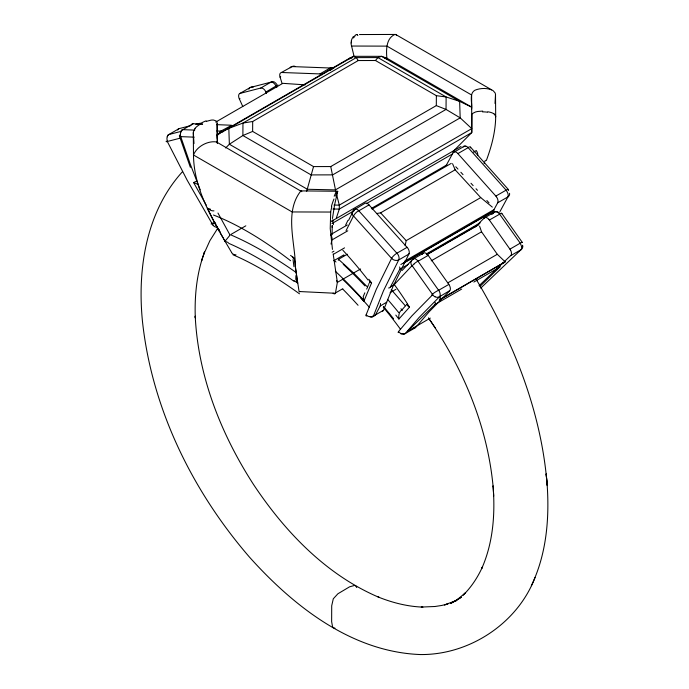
<?xml version="1.0" encoding="UTF-8"?>
<svg xmlns="http://www.w3.org/2000/svg" width="689" height="689" viewBox="0 0 689 689"><rect width="100%" height="100%" fill="white"/><g stroke="black" fill="none" stroke-linecap="round" stroke-linejoin="round"><path stroke-width="1.03" d="M453.043 151.477L471.767 132.581L471.767 128.636L460.183 117.862L446.041 109.422L436.309 105.615L330.746 166.557L313.538 166.592L252.63 131.427L252.691 121.497L358.254 60.546L375.462 60.511L436.37 95.676L446.119 96.96L459.632 101.361L471.603 107.105L386.985 58.246L381.637 56.334L353.603 56.326L349.693 58.16L217.233 134.631L217.233 135.871M436.309 105.615L436.37 95.676M332.098 234.794L332.227 225.518L332.124 227.327M359.46 34.545L395.615 34.45L493.186 90.733L495.202 93.049L495.512 94.514L495.012 103.479M495.512 94.514L495.692 116.777C495.494 131.814 491.558 146.559 486.322 160.563M351.14 42.925L351.347 40.927M332.46 218.465L334.57 205.003L337.653 191.464M331.788 206.717L330.815 211.058A5.279 0.939 -76.5 0 0 330.686 212.04L330.238 228.584L332.46 249.401M407.225 304.176L407.69 305.795L409.481 307.191L398.871 319.041L395.805 315.088M336.706 280.664L337.352 282.387L335.474 292.937L342.795 288.708M343.69 255.791L343.863 254.904L334.26 260.451A5.254 1.921 -46.1 0 0 333.855 260.7M405.149 245.706L406.183 240.633L480.724 197.597L492.325 207.113M338.282 260.261L338.506 259.322L347.368 254.207M331.03 244.052L332.012 239.91A5.271 3.04 60 0 0 331.004 235.268M331.719 221.608L331.917 220.816M383.859 309.413L392.902 286.676L409.163 253.474M497.889 202.299L497.699 202.79L507.931 196.908A5.271 2.911 59.3 0 0 506.062 190.267A5.271 1.447 -41.6 0 1 508.482 190.517M217.242 229.058L209.887 240.694L203.918 253.871L204.555 252.045C196.727 272.999 194.479 295.641 195.297 317.879L195.22 316.156C198.131 376.409 221.1 434.328 253.595 484.608C284.979 531.813 326.345 575.065 379.329 597.475L378.072 596.95C392.351 602.694 407.5 606.578 422.925 607.112L421.246 607.061L434.992 606.501L441.58 605.485L447.953 603.977L444.457 604.908L456.445 600.464L450.391 603.547L461.337 597.234L455.739 600.868L465.575 592.704L463.258 595.089C471.362 587.062 477.684 577.399 482.403 567.047L481.844 568.279C493.186 542.579 495.27 513.796 493.074 486.081L493.117 486.675C487.467 425.983 462.982 368.047 428.601 318.146M313.538 166.592L306.691 191.241M336.387 217.931L339.307 209.06L339.307 205.107L336.37 193.704M366.066 315.019L376.28 289.346L391.576 258.375A5.271 1.447 -41.6 0 1 396.864 253.251M366.221 314.907A5.271 4.375 22.6 0 0 373.395 316.087L383.497 290.724L398.69 259.977L408.956 254.026M479.596 226.207L481.551 231.788L497.294 254.293L505.192 261.854L439.194 300.275L440.65 297.502M295.917 275.583L295.796 279.286L297.639 282.981M204.555 252.045L201.464 261.01L202.084 259.219M531.34 585.702C546.317 554.766 549.46 519.506 547.212 485.607L547.161 484.927C541.39 411.824 513.546 341.985 476.263 279.433M360.511 297.639L363.844 301.334L371.578 282.895L368.796 279.269M366.694 289.104L367.022 288.286M367.358 287.477L368.391 285.013M335.577 196.055L336.973 192.86M368.744 284.187L369.097 283.36M369.459 282.533L369.648 280.475M535.043 577.494C517.482 623.45 469.295 655.101 420.368 654.55C351.752 651.958 293.548 606.268 249.513 557.16C192.464 491.154 151.942 408.844 142.485 321.574C137.24 269.365 145.999 211.902 182.387 171.802M346.067 230.634L353.517 215.958A5.271 1.636 -43.6 0 1 359.003 210.455M345.663 224.993L347.945 220.368M348.668 220.153L350.365 216.785M350.71 216.105L353.87 210.016L364.438 203.634A5.271 3.04 59.4 0 1 368.434 204.28L407.699 248.014A5.271 3.04 60 0 1 409.163 253.474M228.223 242.545L225.036 241.219L230.057 235.113M497.682 202.824L491.567 214.141M496.459 196.77L457.375 153.018A5.271 3.049 60.6 0 0 453.31 152.329L446.317 165.214M408.077 264.498L399.784 269.287L390.396 286.951A5.271 3.032 60 0 1 388.605 287.976M507.931 196.908L499.895 211.695M277.917 84.876L265.92 92.033L266.505 93.351M353.423 36.431L352.027 38.739A10.705 3.738 86 0 0 351.33 40.892M402.531 333.769A5.374 3.118 58.6 0 0 405.339 333.467L418.998 317.586L439.41 296.821L450.003 290.448A5.271 3.006 60 0 0 449.323 285.186L448.858 284.411L438.6 290.293L417.999 261.217A5.271 3.023 61.6 0 0 412.883 259.228L424.071 252.811A5.279 3.014 59.2 0 1 427.705 254.663L448.84 284.385M195.09 128.628L193.42 131.728A5.279 4.375 -30 0 0 193.308 132.736L193.488 154.999C193.747 185.444 208.793 213.185 223.684 238.868M375.462 60.511L377.899 57.575L381.637 56.334L459.632 101.361L460.183 117.862L335.397 189.906L307.363 189.268L229.368 144.242L228.817 128.369L353.603 56.326L356.308 57.618L377.899 57.575L446.119 96.96L446.041 109.422L332.692 174.868L311.101 174.911L242.881 135.526L242.959 123.055L356.308 57.618L358.254 60.546M401.472 310.369L406.786 304.435M393.316 284.092L394.306 284.54L412.074 265.609M402.006 270.562L412.84 259.236A5.271 4.53 42.1 0 0 411.833 265.747M364.834 292.816L363.241 296.563L363.844 301.334M421.901 254.534L423.124 253.285M475.401 226.853L484.238 217.991M522.159 242.33L520.229 243.165L499.585 214.115A5.271 3.057 58.4 0 0 494.444 212.083L492.471 214.107M398.285 331.831L411.781 315.984L432.709 294.659L412.117 265.678M225.63 147.971L229.368 144.242L242.881 135.526L252.63 131.427M479.027 285.737L511.083 255.188A5.271 3.083 60 0 0 510.454 249.9M449.667 290.896L429.169 311.747L415.579 327.594L405.356 333.493M480.698 288.14L520.979 249.728A5.271 2.928 59.7 0 0 520.092 243.286M407.664 331.176L434.931 304.521L461.664 289.087M499.921 264.912A2.635 1.524 60 0 1 499.74 267.091L479.863 286.529M510.73 255.645L520.979 249.728M484.358 217.888L485.185 217.526A5.279 3.075 60.8 0 1 488.837 219.343M407.311 331.461L430.315 318.111M189.329 125.992L179.054 128.636L168.822 134.544A5.271 3.057 61.8 0 0 167.358 136.784M242.769 106.519L238.997 98.096A5.271 3.04 60.6 0 1 239.66 93.566L250.4 87.443L271.001 82.137A5.271 4.229 78.1 0 1 274.618 82.146M200.215 189.863L190.207 163.982L180.725 136.637A5.271 4.048 -88.3 0 1 182.869 129.653L193.109 123.744L202.609 124.106M281.999 83.214L279.846 76.367A5.271 3.049 60 0 1 281.301 72.552L292.11 66.583A5.271 4.048 -88.3 0 1 295.262 66.497M239.333 98.958L239.979 98.587M197.683 124.451L200.172 123.279A5.279 2.997 59.5 0 1 202.239 124.106M240.16 93.351L260.726 88.054L270.958 82.146A5.271 2.945 60.3 0 1 276.031 86.082M280.061 77.185L280.707 76.815M215.726 122.074L282.817 83.335L305.201 84.859M216.88 130.97L220.833 131.125L231.693 125.312A5.271 3.006 59.9 0 1 233.588 126.431M281.835 72.5L319.937 73.912L330.177 67.996A5.271 3.97 -84.5 0 1 333.82 68.168M231.004 234.389L245.827 225.82M332.064 220.954L461.027 146.499M452.974 152.794L463.215 146.886A5.271 3.945 27.1 0 1 465.721 146.369M331.977 223.529L354.241 210.67M366.307 203.711L452.587 153.897M353.922 210.076A5.262 2.989 62 0 1 358.823 210.8L369.063 204.883M457.927 153.578L468.167 147.661L506.131 190.147L495.891 196.055M371.362 208.44L446.885 164.843M372.043 209.103L451.252 163.371M330.608 234.639L347.308 225.002M473.489 152.148L476.271 150.547M332.012 239.91L347.781 230.806M376.487 213.564L380.604 212.841L455.153 169.804L480.724 197.597M332.107 252.234L333.967 251.166M333.416 254.293L344.552 247.859M337.352 282.387L360.588 268.968M407.13 247.308L396.89 253.216L358.823 210.8M404.426 261.338L493.884 209.697M400.877 264.49L494.056 210.688M403.022 263.482L490.163 213.177M484.178 218.051L494.426 212.134M426.319 253.965L480.224 222.84M426.767 254.474L478.95 224.347M426.922 254.697L478.175 225.105M418.042 261.277L428.257 255.343M510.446 249.9L489.362 220.032L499.628 214.176M431.228 260.838L481.551 231.788M390.396 286.951L394.108 284.807M390.103 292.679L395.899 289.328M386.684 302.238L380.199 305.985L375.462 314.907A5.271 3.04 59.9 0 1 373.076 315.846M373.404 316.096L383.799 310.102M447.91 282.8L497.294 254.293M401.558 310.308A4.849 0.792 -36.5 0 1 401.98 310.059L402.617 309.688M509.955 249.134L520.229 243.165M439.97 299.508L505.192 261.854M473.825 282.068L499.749 267.099M401.98 310.059L400.972 308.75M205.305 203.35L193.609 182.559L195.96 181.414M337.799 191.258L300.895 190.887C284.057 212.066 295.357 242.64 295.452 267.177M206.261 121.393L211.023 120.144A11.377 10.352 -36.7 0 1 213.616 120.058L216.036 120.928A3.566 3.23 -31.3 0 1 217.026 122.297L217.371 142.968M394.909 34.45C385.556 38.489 386.176 51.244 386.985 59.487M179.054 128.636L178.606 128.817A5.271 3.04 59.4 0 0 177.684 130.014M189.975 125.82L190.612 125.656M195.754 124.339L199.603 123.348M180.38 131.565L168.822 134.544A5.262 3.962 73.7 0 0 167.53 141.262M180.139 138.179L167.298 141.486L187.132 180.13L212.901 225.062M260.743 88.054L261.286 87.994A5.279 3.092 60.5 0 1 264.946 90.337L265.92 92.033M252.691 121.497L242.959 123.055L228.817 128.369L217.233 134.631L217.302 143.243M502.419 262.698L504.417 262.612M482.739 111.093L477.977 111.454A11.377 7.011 -18.3 0 0 475.384 112.049L472.964 113.263A3.566 2.291 -16.6 0 0 471.956 114.46L471.767 132.581L339.307 209.06L332.908 209.043M351.106 42.907A3.566 1.18 86.4 0 0 351.261 44.819L351.571 46.042L386.977 46.129L471.62 94.996L471.767 128.636L339.307 205.107L333.976 205.098M351.829 58.16L349.693 58.16L349.693 58.892M384.858 58.246L386.985 58.246M330.686 212.048L292.119 211.945L193.488 154.999C196.649 146.602 207.708 140.556 216.467 141.951L301.834 191.671M290.56 255.386L294.281 258.315L296.847 277.374M193.109 123.744L192.541 123.796A5.271 3.04 60 0 0 191.197 125.071M328.343 70.416L330.72 70.502M292.11 66.583L330.177 67.996A5.262 2.911 60.7 0 1 332.442 69.072M319.937 73.912L320.557 74.007A5.271 3.075 60.1 0 1 322.099 74.782M182.869 129.653L194.746 130.109M180.725 136.637L194.177 137.154M216.846 124.657L231.073 125.217M334.992 628.196L333.295 627.739L332.546 626.74L331.642 621.676L331.71 605.752L333.295 598.784L337.903 593.772L349.581 586.821L354.637 585.417L355.705 585.848L356.721 587.528M294.186 258.306L293.359 258.134M335.336 293.273L299.069 291.516L295.392 267.47M180.527 136.629L180.484 136.62A5.271 1.654 -16.8 0 1 179.881 134.975M197.39 184.109L193.609 182.559M300.895 190.887L301.446 191.008M371.578 282.895L369.743 281.775M401.291 333.941L400.826 333.786M210.489 209.223L207.363 208.199L209.198 209.62M491.627 89.88C486.977 88.054 481.706 88.097 476.96 89.492C467.952 91.628 472.62 103.049 471.603 109.327M395.615 34.45L396.623 35.337M435.035 296.744L435.482 296.95A5.271 4.255 42.1 0 0 439.384 296.787M293.945 280.492L297.665 283.153M357.212 34.76L357.849 35.552M493.91 113.728L495.58 115.924A5.279 3.867 -24.2 0 1 495.692 116.777M338.506 259.322L353.423 272.801L367.315 286.848M334.26 260.451L335.991 262.018M391.791 258.599L391.946 258.745A5.271 3.996 24.3 0 0 398.638 259.917M455.791 166.764L457.961 169.115M460.855 172.259L463.017 174.61M470.966 183.248L473.136 185.599M476.03 188.743L477.468 190.31M486.865 200.516L489.035 202.876M380.604 212.841L406.183 240.633M391.249 289.63L405.218 305.675M353.517 215.958L391.576 258.375M508.448 189.587L470.544 147.17M488.828 219.36L489.397 220.075M216.467 141.951L217.173 142.795M432.675 294.694L432.718 294.763A5.262 4.272 46.2 0 0 435.017 296.804M394.306 284.54L395.951 286.831A191.955 100.086 58.9 0 1 407.087 303.255L409.481 307.191M501.756 213.366L522.314 242.416M428.541 318.051L435.422 328.119M231.711 252.622L224.631 240.59M225.036 241.219L223.555 238.721M224.089 239.574L224.356 240.039M206.287 205.064L205.942 204.469M223.141 237.92L220.204 232.761M229.98 234.975L217.965 213.039M219.317 231.194L214.968 223.288M214.115 221.694L207.475 208.44M218.869 230.031L216.863 226.173M214.89 222.28L215.872 224.226M276.134 86.056L276.789 87.512M452.552 163.706L455.153 169.804M190.379 167.393L179.45 136.146M351.571 46.042L354.241 57.058M335.887 191.809L330.746 166.557M333.166 253.965L337.352 282.309M297.45 281.775L297.588 282.636M297.321 280.914L296.899 278.089M293.953 266.677L293.049 259.477M193.988 143.57L193.308 132.736M547.161 484.927L546.179 473.877L547.212 485.607M522.744 246.111L522.753 246.498A5.271 4.203 42.5 0 1 520.962 249.694M493.074 486.081L493.729 496.132M217.233 123.598L217.242 138.386M383.291 307.199A218.697 100.723 58.2 0 1 400.387 329.127M414.115 263.784A5.271 0.792 -36.2 0 1 418.524 260.795M387.528 299.345A202.256 94.893 57.8 0 1 398.742 312.634M438.678 290.215A5.271 3.152 60.3 0 1 439.41 296.821M431.865 295.15A5.262 0.947 -31 0 1 434.044 292.928A5.262 0.947 -31 0 1 438.626 290.267M400.895 333.467A5.236 4.272 41.3 0 1 398.604 331.633M405.321 333.45A5.279 4.479 33 0 1 401.334 333.769M412.332 265.558A5.271 0.663 -35 0 1 414.227 263.973M414.752 328.05A5.348 2.403 58.5 0 1 413.736 327.93M398.397 332.511A5.331 0.818 -36.7 0 1 398.087 332.529M398.948 318.99A9.896 6.95 -64 0 1 399.017 314.451L399.319 313.254A4.599 3.367 -65.5 0 1 401.42 310.231M383.446 306.476A203.634 94.548 57.8 0 1 393.565 318.774M494.426 212.134A5.271 3.927 46.4 0 1 499.258 212.815M500.111 213.693A5.271 0.801 -36.2 0 1 501.67 213.237M522.555 245.25A5.262 4.237 46.5 0 1 522.693 246.102M501.807 213.556A5.271 0.646 -35.2 0 1 501.661 213.797M399.586 266.979A2.635 1.481 59.7 0 1 399.775 269.287M496.45 196.778A5.271 3.04 60 0 1 497.897 202.23M509.533 193.29A5.271 3.962 24.6 0 1 507.879 196.847M463.172 146.835A5.262 3.083 58 0 1 468.167 147.661M468.348 147.325A5.271 1.654 -43.3 0 1 470.553 147.868M343.243 264.343A246.171 103.014 55.3 0 1 364.981 285.918M373.429 316.13A5.262 3.066 58.6 0 1 370.002 316.578M396.95 253.096A5.271 3.161 60.8 0 1 398.69 259.977M366.324 315.08A5.133 1.206 -43.9 0 1 366.505 314.727M342.373 279.019A206.157 88.459 56 0 1 369.27 307.191M391.817 258.539A5.211 4.22 24.4 0 1 391.628 258.341M353.336 216.062A5.271 4.203 25.5 0 1 352.165 213.556M352.191 213.134A5.271 4.074 25.4 0 1 353.879 210.024M383.368 310.627A5.417 2.256 56.8 0 1 383.024 310.903M382.55 311.015A5.262 2.188 56.3 0 1 382.421 311.015M366.755 315.967A5.279 1.395 -41.8 0 1 365.997 315.493M335.388 271.285A245.568 100.603 55.2 0 1 362.81 299.302M342.933 289.259A236.232 96.193 55.1 0 1 358.056 305.279M342.829 250.21A251.7 131.211 58.3 0 1 368.133 280.139M380.406 303.401A5.271 3.006 61.1 0 1 380.164 305.95M435.103 302.333A2.635 1.524 60 0 1 434.923 304.512M219.257 229.678A5.271 1.817 -23.9 0 1 217.431 228.464M219.352 230.987A5.133 4.117 -86.8 0 1 218.74 230.152M180.862 136.543A5.211 1.688 -21.9 0 1 180.673 136.534M180.785 131.952A5.271 3.083 62 0 1 182.852 129.592M218.568 134.751A5.271 3.988 -84.3 0 1 220.859 131.211M220.833 131.134A5.262 3.161 59.2 0 1 222.892 131.875M220.135 231.556A5.279 4.091 -88.6 0 1 219.696 231.177M290.155 67.823A5.271 2.997 58 0 1 292.136 66.661M248.867 89.208A5.271 3.023 58.2 0 1 250.408 87.477M250.4 87.451A5.262 4.504 77.5 0 1 253.285 87.081M275.247 82.68A5.271 4.255 75 0 1 276.651 84.394M211.816 223.348A218.697 119.929 50.6 0 1 214.684 222.625M166.195 141.443A5.271 0.801 -24.3 0 1 166.29 141.124M166.971 141.65A5.262 0.611 -25.7 0 1 166.376 141.71M213.883 223.469A5.236 0.87 -24.9 0 1 212.677 223.856M211.308 224.201A5.279 1.352 -26.8 0 1 211.265 223.761M216.716 227.094A5.331 4.289 78.9 0 1 212.918 225.053M476.667 151.167A5.271 3.04 60 0 1 477.761 155.266M335.362 293.333A5.503 2.317 78.1 0 1 333.088 293.126M233.011 254.775A211.756 67.961 44 0 1 299.465 293.798M299.741 291.654A5.727 0.732 -71.9 0 1 299.577 291.912M235.982 254.818A5.727 4.995 -35.4 0 1 231.883 253.027M231.418 235.147A234.63 80.217 44.9 0 1 295.366 271.948M293.48 257.987A6.545 2.067 -34.4 0 1 292.834 256.859M213.943 210.868A6.545 6.003 28.5 0 1 209.292 209.499M213.461 215.02A209.06 78.451 46.1 0 1 290.586 260.718M228.645 243.303A228.438 76.91 44.7 0 1 294.108 281.353M331.461 206.166A20.653 4.625 -76.4 0 1 333.976 199.035M334.191 196.219A29.205 5.116 -75.2 0 1 336.025 192.231M336.947 192.929A10.705 0.577 -69.4 0 1 337.653 191.473M333.398 224.562A269.33 18.431 86.6 0 1 332.796 219.817M485.366 160.313A269.33 230.97 -5.9 0 1 484.083 163.526M482.481 111.876A29.205 19.55 -20.5 0 1 487.562 112.204M487.829 111.807A19.809 14.357 -25.3 0 1 493.892 113.745M200.766 123.374A29.205 25.674 -33.1 0 1 206.097 120.851M194.866 128.464A19.809 16.415 -31.8 0 1 200.999 123.77M354.947 35.518A20.653 6.003 -81.9 0 1 357.229 34.605M353.543 37.947A29.205 8.63 -85.1 0 1 354.99 36.061"/></g></svg>
